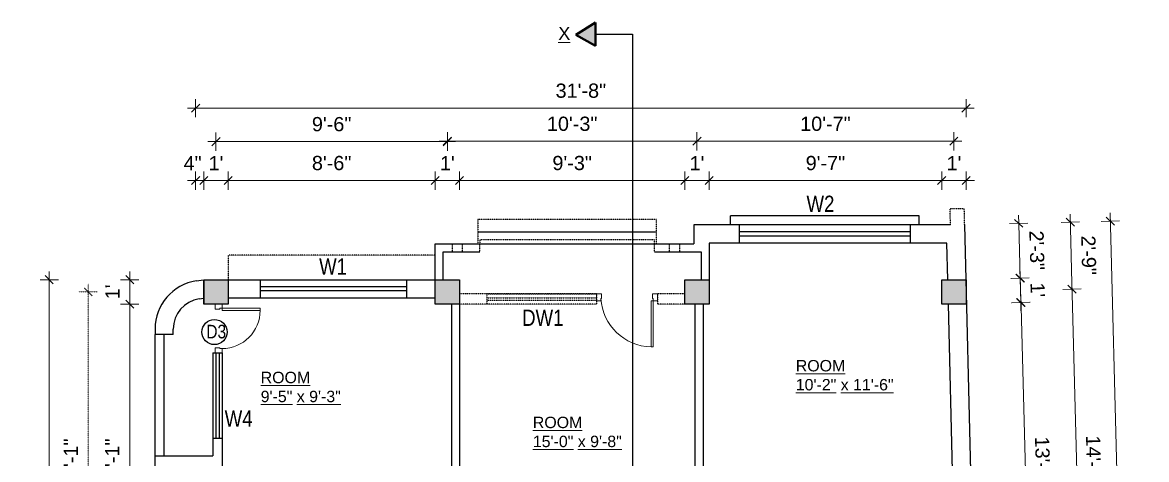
# Model space of a CAD drawing. Header units: inches. Extents: x -111 to 45239, y -6849 to 1261.
# Drawn here: x 44685 to 45239, y -4197 to -3982 of the extents above; entities that cross this region are included whole.
import ezdxf

# ---------------------------------------------------------------- set-up
doc = ezdxf.new("R2010")
doc.units = ezdxf.units.IN
doc.header["$LTSCALE"] = 0.5
doc.header["$MEASUREMENT"] = 0
doc.header["$PDMODE"] = 66
doc.linetypes.add('DASH', pattern=[0.35, 0.25, -0.1])
for name, color, linetype, lineweight in [('A_Title Text', 105, 'Continuous', 60), ('door', 202, 'Continuous', 5), ('TEXT', 220, 'Continuous', 9), ('Toilet', 7, 'Continuous', 25), ('wall', 20, 'Continuous', 40)]:
    doc.layers.add(name, color=color, linetype=linetype, lineweight=lineweight)
doc.styles.add('arial', font='arial.ttf')
doc.styles.add('ordinary', font='ARIALN.TTF')
doc.styles.get("Standard").update_dxf_attribs({"font": 'arial.ttf'})
doc.dimstyles.new('Sudeep', dxfattribs={"dimtxt": 6, "dimasz": 4, "dimexe": 4.5, "dimexo": 4.5, "dimgap": 5, "dimtad": 1, "dimdec": 0, "dimlunit": 4, "dimtxsty": 'arial', "dimblk": 'OBLIQUE', "dimcen": 250, "dimdle": 4, "dimclrd": 86, "dimclre": 5, "dimclrt": 1, "dimadec": 0, "dimazin": 0, "dimtfac": 1, "dimtdec": 0, "dimtix": 1, "dimtmove": 1, "dimatfit": 3, "dimldrblk": 'OBLIQUE', "dimfxl": 4.5, "dimfxlon": 1, "dimfrac": 2, "dimlwd": 15, "dimlwe": 13, "dimarcsym": 0})

# ---------------------------------------------------------------- blocks, each defined once
blk = doc.blocks.new('_Oblique')
at = {"color": 0, "linetype": 'ByBlock', "lineweight": -2}
blk.add_line((-0.5, -0.5), (0.5, 0.5), dxfattribs=at)
blk = doc.blocks.new('*D1313')
at = {"layer": 'A_Title Text', "color": 5, "lineweight": 13, "transparency": 16777216}
for p, q in [((44774.3, -4063.89), (44774.3, -4054.89)), ((44786.3, -4063.89), (44786.3, -4054.89))]:
    blk.add_line(p, q, dxfattribs=at)
at = {"layer": 'A_Title Text', "color": 86, "lineweight": 15, "transparency": 16777216}
for p, q in [((44774.3, -4059.39), (44770.3, -4059.39)), ((44774.3, -4059.39), (44786.3, -4059.39)), ((44786.3, -4059.39), (44790.3, -4059.39))]:
    blk.add_line(p, q, dxfattribs=at)
at = {"layer": 'Defpoints', "color": 0, "transparency": 16777216}
for p in [(44786.3, -4059.39), (44774.3, -4108.19), (44786.3, -4108.19)]:
    blk.add_point(p, dxfattribs=at)
at = {"layer": 'A_Title Text', "color": 86, "lineweight": 15, "transparency": 16777216, "xscale": 4, "yscale": 4, "zscale": 4}
blk.add_blockref('_Oblique', (44774.3, -4059.39), dxfattribs=at)
at = {"layer": 'A_Title Text', "color": 86, "lineweight": 15, "transparency": 16777216, "xscale": 4, "yscale": 4, "zscale": 4, "rotation": 180}
blk.add_blockref('_Oblique', (44786.3, -4059.39), dxfattribs=at)
at = {"layer": 'A_Title Text', "color": 1, "transparency": 16777216, "insert": (44780.3, -4050.88), "char_height": 7, "attachment_point": 5, "style": 'arial'}
blk.add_mtext("1'", dxfattribs=at)
blk = doc.blocks.new('*D1314')
at = {"layer": 'A_Title Text', "color": 5, "lineweight": 13, "transparency": 16777216}
for p, q in [((44786.3, -4063.89), (44786.3, -4054.89)), ((44888.3, -4063.89), (44888.3, -4054.89))]:
    blk.add_line(p, q, dxfattribs=at)
at = {"layer": 'A_Title Text', "color": 86, "lineweight": 15, "transparency": 16777216}
blk.add_line((44782.3, -4059.39), (44892.3, -4059.39), dxfattribs=at)
at = {"layer": 'Defpoints', "color": 0, "transparency": 16777216}
for p in [(44888.3, -4059.39), (44786.3, -4108.19), (44888.3, -4108.19)]:
    blk.add_point(p, dxfattribs=at)
at = {"layer": 'A_Title Text', "color": 86, "lineweight": 15, "transparency": 16777216, "xscale": 4, "yscale": 4, "zscale": 4, "rotation": 180}
blk.add_blockref('_Oblique', (44786.3, -4059.39), dxfattribs=at)
at = {"layer": 'A_Title Text', "color": 86, "lineweight": 15, "transparency": 16777216, "xscale": 4, "yscale": 4, "zscale": 4}
blk.add_blockref('_Oblique', (44888.3, -4059.39), dxfattribs=at)
at = {"layer": 'A_Title Text', "color": 1, "transparency": 16777216, "insert": (44837.3, -4050.82), "char_height": 7, "attachment_point": 5, "style": 'arial'}
blk.add_mtext('8\'-6"', dxfattribs=at)
blk = doc.blocks.new('*D1315')
at = {"layer": 'A_Title Text', "color": 5, "lineweight": 13, "transparency": 16777216}
for p, q in [((45011.3, -4063.89), (45011.3, -4054.89)), ((45023.3, -4063.89), (45023.3, -4054.89))]:
    blk.add_line(p, q, dxfattribs=at)
at = {"layer": 'A_Title Text', "color": 86, "lineweight": 15, "transparency": 16777216}
for p, q in [((45011.3, -4059.39), (45007.3, -4059.39)), ((45011.3, -4059.39), (45023.3, -4059.39)), ((45023.3, -4059.39), (45027.3, -4059.39))]:
    blk.add_line(p, q, dxfattribs=at)
at = {"layer": 'Defpoints', "color": 0, "transparency": 16777216}
for p in [(45023.3, -4059.39), (45011.3, -4108.19), (45023.3, -4108.19)]:
    blk.add_point(p, dxfattribs=at)
at = {"layer": 'A_Title Text', "color": 86, "lineweight": 15, "transparency": 16777216, "xscale": 4, "yscale": 4, "zscale": 4}
blk.add_blockref('_Oblique', (45011.3, -4059.39), dxfattribs=at)
at = {"layer": 'A_Title Text', "color": 86, "lineweight": 15, "transparency": 16777216, "xscale": 4, "yscale": 4, "zscale": 4, "rotation": 180}
blk.add_blockref('_Oblique', (45023.3, -4059.39), dxfattribs=at)
at = {"layer": 'A_Title Text', "color": 1, "transparency": 16777216, "insert": (45017.3, -4050.88), "char_height": 7, "attachment_point": 5, "style": 'arial'}
blk.add_mtext("1'", dxfattribs=at)
blk = doc.blocks.new('*D1316')
at = {"layer": 'A_Title Text', "color": 5, "lineweight": 13, "transparency": 16777216}
for p, q in [((45023.3, -4063.89), (45023.3, -4054.89)), ((45137.86, -4063.89), (45137.86, -4054.89))]:
    blk.add_line(p, q, dxfattribs=at)
at = {"layer": 'A_Title Text', "color": 86, "lineweight": 15, "transparency": 16777216}
blk.add_line((45019.3, -4059.39), (45141.86, -4059.39), dxfattribs=at)
at = {"layer": 'Defpoints', "color": 0, "transparency": 16777216}
for p in [(45137.86, -4059.39), (45023.3, -4108.19), (45137.86, -4108.19)]:
    blk.add_point(p, dxfattribs=at)
at = {"layer": 'A_Title Text', "color": 86, "lineweight": 15, "transparency": 16777216, "xscale": 4, "yscale": 4, "zscale": 4, "rotation": 180}
blk.add_blockref('_Oblique', (45023.3, -4059.39), dxfattribs=at)
at = {"layer": 'A_Title Text', "color": 86, "lineweight": 15, "transparency": 16777216, "xscale": 4, "yscale": 4, "zscale": 4}
blk.add_blockref('_Oblique', (45137.86, -4059.39), dxfattribs=at)
at = {"layer": 'A_Title Text', "color": 1, "transparency": 16777216, "insert": (45080.58, -4050.82), "char_height": 7, "attachment_point": 5, "style": 'arial'}
blk.add_mtext('9\'-7"', dxfattribs=at)
blk = doc.blocks.new('*D1317')
at = {"layer": 'A_Title Text', "color": 5, "lineweight": 13, "transparency": 16777216}
for p, q in [((45137.86, -4063.89), (45137.86, -4054.89)), ((45149.94, -4063.89), (45149.94, -4054.89))]:
    blk.add_line(p, q, dxfattribs=at)
at = {"layer": 'A_Title Text', "color": 86, "lineweight": 15, "transparency": 16777216}
for p, q in [((45137.86, -4059.39), (45133.86, -4059.39)), ((45137.86, -4059.39), (45149.94, -4059.39)), ((45149.94, -4059.39), (45153.94, -4059.39))]:
    blk.add_line(p, q, dxfattribs=at)
at = {"layer": 'Defpoints', "color": 0, "transparency": 16777216}
for p in [(45149.94, -4059.39), (45137.86, -4108.19), (45149.94, -4111.19)]:
    blk.add_point(p, dxfattribs=at)
at = {"layer": 'A_Title Text', "color": 86, "lineweight": 15, "transparency": 16777216, "xscale": 4, "yscale": 4, "zscale": 4}
blk.add_blockref('_Oblique', (45137.86, -4059.39), dxfattribs=at)
at = {"layer": 'A_Title Text', "color": 86, "lineweight": 15, "transparency": 16777216, "xscale": 4, "yscale": 4, "zscale": 4, "rotation": 180}
blk.add_blockref('_Oblique', (45149.94, -4059.39), dxfattribs=at)
at = {"layer": 'A_Title Text', "color": 1, "transparency": 16777216, "insert": (45143.9, -4050.88), "char_height": 7, "attachment_point": 5, "style": 'arial'}
blk.add_mtext("1'", dxfattribs=at)
blk = doc.blocks.new('*D1318')
at = {"layer": 'A_Title Text', "color": 5, "lineweight": 13, "transparency": 16777216}
for p, q in [((44780.3, -4044.75), (44780.3, -4035.75)), ((44894.3, -4044.75), (44894.3, -4035.75))]:
    blk.add_line(p, q, dxfattribs=at)
at = {"layer": 'A_Title Text', "color": 86, "lineweight": 15, "transparency": 16777216}
blk.add_line((44776.3, -4040.25), (44898.3, -4040.25), dxfattribs=at)
at = {"layer": 'Defpoints', "color": 0, "transparency": 16777216}
for p in [(44894.3, -4040.25), (44780.3, -4114.19), (44894.3, -4114.19)]:
    blk.add_point(p, dxfattribs=at)
at = {"layer": 'A_Title Text', "color": 86, "lineweight": 15, "transparency": 16777216, "xscale": 4, "yscale": 4, "zscale": 4, "rotation": 180}
blk.add_blockref('_Oblique', (44780.3, -4040.25), dxfattribs=at)
at = {"layer": 'A_Title Text', "color": 86, "lineweight": 15, "transparency": 16777216, "xscale": 4, "yscale": 4, "zscale": 4}
blk.add_blockref('_Oblique', (44894.3, -4040.25), dxfattribs=at)
at = {"layer": 'A_Title Text', "color": 1, "transparency": 16777216, "insert": (44837.3, -4031.68), "char_height": 7, "attachment_point": 5, "style": 'arial'}
blk.add_mtext('9\'-6"', dxfattribs=at)
blk = doc.blocks.new('*D1319')
at = {"layer": 'A_Title Text', "color": 5, "lineweight": 13, "transparency": 16777216}
for p, q in [((44894.3, -4044.56), (44894.3, -4035.56)), ((45017.3, -4044.56), (45017.3, -4035.56))]:
    blk.add_line(p, q, dxfattribs=at)
at = {"layer": 'A_Title Text', "color": 86, "lineweight": 15, "transparency": 16777216}
blk.add_line((44890.3, -4040.06), (45021.3, -4040.06), dxfattribs=at)
at = {"layer": 'Defpoints', "color": 0, "transparency": 16777216}
for p in [(45017.3, -4040.06), (44894.3, -4114.19), (45017.3, -4114.19)]:
    blk.add_point(p, dxfattribs=at)
at = {"layer": 'A_Title Text', "color": 86, "lineweight": 15, "transparency": 16777216, "xscale": 4, "yscale": 4, "zscale": 4, "rotation": 180}
blk.add_blockref('_Oblique', (44894.3, -4040.06), dxfattribs=at)
at = {"layer": 'A_Title Text', "color": 86, "lineweight": 15, "transparency": 16777216, "xscale": 4, "yscale": 4, "zscale": 4}
blk.add_blockref('_Oblique', (45017.3, -4040.06), dxfattribs=at)
at = {"layer": 'A_Title Text', "color": 1, "transparency": 16777216, "insert": (44955.8, -4031.49), "char_height": 7, "attachment_point": 5, "style": 'arial'}
blk.add_mtext('10\'-3"', dxfattribs=at)
blk = doc.blocks.new('*D1320')
at = {"layer": 'A_Title Text', "color": 5, "lineweight": 13, "transparency": 16777216}
for p, q in [((45017.3, -4044.56), (45017.3, -4035.56)), ((45143.86, -4044.56), (45143.86, -4035.56))]:
    blk.add_line(p, q, dxfattribs=at)
at = {"layer": 'A_Title Text', "color": 86, "lineweight": 15, "transparency": 16777216}
blk.add_line((45013.3, -4040.06), (45147.86, -4040.06), dxfattribs=at)
at = {"layer": 'Defpoints', "color": 0, "transparency": 16777216}
for p in [(45143.86, -4040.06), (45017.3, -4114.19), (45143.86, -4114.19)]:
    blk.add_point(p, dxfattribs=at)
at = {"layer": 'A_Title Text', "color": 86, "lineweight": 15, "transparency": 16777216, "xscale": 4, "yscale": 4, "zscale": 4, "rotation": 180}
blk.add_blockref('_Oblique', (45017.3, -4040.06), dxfattribs=at)
at = {"layer": 'A_Title Text', "color": 86, "lineweight": 15, "transparency": 16777216, "xscale": 4, "yscale": 4, "zscale": 4}
blk.add_blockref('_Oblique', (45143.86, -4040.06), dxfattribs=at)
at = {"layer": 'A_Title Text', "color": 1, "transparency": 16777216, "insert": (45080.58, -4031.49), "char_height": 7, "attachment_point": 5, "style": 'arial'}
blk.add_mtext('10\'-7"', dxfattribs=at)
blk = doc.blocks.new('*D1321')
at = {"layer": 'A_Title Text', "color": 5, "lineweight": 13, "transparency": 16777216}
for p, q in [((44770.3, -4063.89), (44770.3, -4054.89)), ((44774.3, -4063.89), (44774.3, -4054.89))]:
    blk.add_line(p, q, dxfattribs=at)
at = {"layer": 'A_Title Text', "color": 86, "lineweight": 15, "transparency": 16777216}
for p, q in [((44770.3, -4059.39), (44766.3, -4059.39)), ((44774.3, -4059.39), (44770.3, -4059.39)), ((44774.3, -4059.39), (44778.3, -4059.39))]:
    blk.add_line(p, q, dxfattribs=at)
at = {"layer": 'Defpoints', "color": 0, "transparency": 16777216}
for p in [(44770.3, -4059.39), (44770.3, -4108.81), (44774.3, -4108.19)]:
    blk.add_point(p, dxfattribs=at)
at = {"layer": 'A_Title Text', "color": 86, "lineweight": 15, "transparency": 16777216, "xscale": 4, "yscale": 4, "zscale": 4}
blk.add_blockref('_Oblique', (44770.3, -4059.39), dxfattribs=at)
at = {"layer": 'A_Title Text', "color": 86, "lineweight": 15, "transparency": 16777216, "xscale": 4, "yscale": 4, "zscale": 4, "rotation": 180}
blk.add_blockref('_Oblique', (44774.3, -4059.39), dxfattribs=at)
at = {"layer": 'A_Title Text', "color": 1, "transparency": 16777216, "insert": (44768.8, -4050.89), "char_height": 7, "attachment_point": 5, "style": 'arial'}
blk.add_mtext('4"', dxfattribs=at)
blk = doc.blocks.new('*D1322')
at = {"layer": 'A_Title Text', "color": 5, "lineweight": 13, "transparency": 16777216}
for p, q in [((44888.3, -4063.89), (44888.3, -4054.89)), ((44900.3, -4063.89), (44900.3, -4054.89))]:
    blk.add_line(p, q, dxfattribs=at)
at = {"layer": 'A_Title Text', "color": 86, "lineweight": 15, "transparency": 16777216}
for p, q in [((44888.3, -4059.39), (44884.3, -4059.39)), ((44888.3, -4059.39), (44900.3, -4059.39)), ((44900.3, -4059.39), (44904.3, -4059.39))]:
    blk.add_line(p, q, dxfattribs=at)
at = {"layer": 'Defpoints', "color": 0, "transparency": 16777216}
for p in [(44900.3, -4059.39), (44888.3, -4108.19), (44900.3, -4108.19)]:
    blk.add_point(p, dxfattribs=at)
at = {"layer": 'A_Title Text', "color": 86, "lineweight": 15, "transparency": 16777216, "xscale": 4, "yscale": 4, "zscale": 4}
blk.add_blockref('_Oblique', (44888.3, -4059.39), dxfattribs=at)
at = {"layer": 'A_Title Text', "color": 86, "lineweight": 15, "transparency": 16777216, "xscale": 4, "yscale": 4, "zscale": 4, "rotation": 180}
blk.add_blockref('_Oblique', (44900.3, -4059.39), dxfattribs=at)
at = {"layer": 'A_Title Text', "color": 1, "transparency": 16777216, "insert": (44894.3, -4050.88), "char_height": 7, "attachment_point": 5, "style": 'arial'}
blk.add_mtext("1'", dxfattribs=at)
blk = doc.blocks.new('*D1323')
at = {"layer": 'A_Title Text', "color": 5, "lineweight": 13, "transparency": 16777216}
for p, q in [((44900.3, -4063.89), (44900.3, -4054.89)), ((45011.3, -4063.89), (45011.3, -4054.89))]:
    blk.add_line(p, q, dxfattribs=at)
at = {"layer": 'A_Title Text', "color": 86, "lineweight": 15, "transparency": 16777216}
blk.add_line((44896.3, -4059.39), (45015.3, -4059.39), dxfattribs=at)
at = {"layer": 'Defpoints', "color": 0, "transparency": 16777216}
for p in [(45011.3, -4059.39), (44900.3, -4108.19), (45011.3, -4108.19)]:
    blk.add_point(p, dxfattribs=at)
at = {"layer": 'A_Title Text', "color": 86, "lineweight": 15, "transparency": 16777216, "xscale": 4, "yscale": 4, "zscale": 4, "rotation": 180}
blk.add_blockref('_Oblique', (44900.3, -4059.39), dxfattribs=at)
at = {"layer": 'A_Title Text', "color": 86, "lineweight": 15, "transparency": 16777216, "xscale": 4, "yscale": 4, "zscale": 4}
blk.add_blockref('_Oblique', (45011.3, -4059.39), dxfattribs=at)
at = {"layer": 'A_Title Text', "color": 1, "transparency": 16777216, "insert": (44955.8, -4050.81), "char_height": 7, "attachment_point": 5, "style": 'arial'}
blk.add_mtext('9\'-3"', dxfattribs=at)
blk = doc.blocks.new('*D1324')
at = {"layer": 'A_Title Text', "color": 5, "lineweight": 13, "transparency": 16777216}
for p, q in [((44770.3, -4028.27), (44770.3, -4019.27)), ((45149.86, -4028.27), (45149.86, -4019.27))]:
    blk.add_line(p, q, dxfattribs=at)
at = {"layer": 'A_Title Text', "color": 86, "lineweight": 15, "transparency": 16777216}
blk.add_line((44766.3, -4023.77), (45153.86, -4023.77), dxfattribs=at)
at = {"layer": 'Defpoints', "color": 0, "transparency": 16777216}
for p in [(45149.86, -4023.77), (44770.3, -4108.81), (45149.86, -4108.19)]:
    blk.add_point(p, dxfattribs=at)
at = {"layer": 'A_Title Text', "color": 86, "lineweight": 15, "transparency": 16777216, "xscale": 4, "yscale": 4, "zscale": 4, "rotation": 180}
blk.add_blockref('_Oblique', (44770.3, -4023.77), dxfattribs=at)
at = {"layer": 'A_Title Text', "color": 86, "lineweight": 15, "transparency": 16777216, "xscale": 4, "yscale": 4, "zscale": 4}
blk.add_blockref('_Oblique', (45149.86, -4023.77), dxfattribs=at)
at = {"layer": 'A_Title Text', "color": 1, "transparency": 16777216, "insert": (44960.08, -4015.2), "char_height": 7, "attachment_point": 5, "style": 'arial'}
blk.add_mtext('31\'-8"', dxfattribs=at)
blk = doc.blocks.new('*D1328')
at = {"layer": 'A_Title Text', "color": 5, "lineweight": 13, "transparency": 16777216}
for p, q in [((44742.33, -4120.19), (44733.33, -4120.19)), ((44742.33, -4277.44), (44733.33, -4277.44))]:
    blk.add_line(p, q, dxfattribs=at)
at = {"layer": 'A_Title Text', "color": 86, "lineweight": 15, "transparency": 16777216}
blk.add_line((44737.83, -4281.44), (44737.83, -4116.19), dxfattribs=at)
at = {"layer": 'Defpoints', "color": 0, "transparency": 16777216}
for p in [(44737.83, -4120.19), (44774.3, -4120.19), (44774.3, -4277.44)]:
    blk.add_point(p, dxfattribs=at)
at = {"layer": 'A_Title Text', "color": 86, "lineweight": 15, "transparency": 16777216, "xscale": 4, "yscale": 4, "zscale": 4}
for p, rotation in [((44737.83, -4120.19), 90), ((44737.83, -4277.44), 270)]:
    blk.add_blockref('_Oblique', p, dxfattribs=dict(at, rotation=rotation))
at = {"layer": 'A_Title Text', "color": 1, "transparency": 16777216, "insert": (44729.26, -4198.81), "char_height": 7, "attachment_point": 5, "rotation": 90, "style": 'arial'}
blk.add_mtext('13\'-1"', dxfattribs=at)
blk = doc.blocks.new('*D1329')
at = {"layer": 'A_Title Text', "color": 5, "lineweight": 13, "transparency": 16777216}
for p, q in [((44742.33, -4108.19), (44733.33, -4108.19)), ((44742.33, -4120.19), (44733.33, -4120.19))]:
    blk.add_line(p, q, dxfattribs=at)
at = {"layer": 'A_Title Text', "color": 86, "lineweight": 15, "transparency": 16777216}
for p, q in [((44737.83, -4108.19), (44737.83, -4104.19)), ((44737.83, -4120.19), (44737.83, -4108.19)), ((44737.83, -4120.19), (44737.83, -4124.19))]:
    blk.add_line(p, q, dxfattribs=at)
at = {"layer": 'Defpoints', "color": 0, "transparency": 16777216}
for p in [(44737.83, -4108.19), (44774.3, -4108.19), (44774.3, -4120.19)]:
    blk.add_point(p, dxfattribs=at)
at = {"layer": 'A_Title Text', "color": 86, "lineweight": 15, "transparency": 16777216, "xscale": 4, "yscale": 4, "zscale": 4}
for p, rotation in [((44737.83, -4108.19), 270), ((44737.83, -4120.19), 90)]:
    blk.add_blockref('_Oblique', p, dxfattribs=dict(at, rotation=rotation))
at = {"layer": 'A_Title Text', "color": 1, "transparency": 16777216, "insert": (44729.32, -4114.19), "char_height": 7, "attachment_point": 5, "rotation": 90, "style": 'arial'}
blk.add_mtext("1'", dxfattribs=at)
blk = doc.blocks.new('*D1331')
at = {"layer": 'A_Title Text', "color": 5, "linetype": 'DASH', "lineweight": 13, "ltscale": 0.1, "transparency": 16777216}
for p, q in [((44721.79, -4114.19), (44712.79, -4114.19)), ((44721.79, -4283.44), (44712.79, -4283.44))]:
    blk.add_line(p, q, dxfattribs=at)
at = {"layer": 'A_Title Text', "color": 86, "linetype": 'DASH', "lineweight": 15, "ltscale": 0.1, "transparency": 16777216}
blk.add_line((44717.29, -4287.44), (44717.29, -4110.19), dxfattribs=at)
at = {"layer": 'Defpoints', "color": 0, "linetype": 'DASH', "ltscale": 0.1, "transparency": 16777216}
for p in [(44717.29, -4114.19), (44780.3, -4114.19), (44780.3, -4283.44)]:
    blk.add_point(p, dxfattribs=at)
at = {"layer": 'A_Title Text', "color": 86, "linetype": 'DASH', "lineweight": 15, "ltscale": 0.1, "transparency": 16777216, "xscale": 4, "yscale": 4, "zscale": 4}
for p, rotation in [((44717.29, -4114.19), 90), ((44717.29, -4283.44), 270)]:
    blk.add_blockref('_Oblique', p, dxfattribs=dict(at, rotation=rotation))
at = {"layer": 'A_Title Text', "color": 1, "linetype": 'DASH', "ltscale": 0.1, "transparency": 16777216, "insert": (44708.78, -4198.81), "char_height": 7, "attachment_point": 5, "rotation": 90, "style": 'arial'}
blk.add_mtext('14\'-1"', dxfattribs=at)
blk = doc.blocks.new('*D1332')
at = {"layer": 'A_Title Text', "color": 5, "lineweight": 13, "transparency": 16777216}
for p, q in [((44702.65, -4108.19), (44693.65, -4108.19)), ((44702.65, -4470.02), (44693.65, -4470.02))]:
    blk.add_line(p, q, dxfattribs=at)
at = {"layer": 'A_Title Text', "color": 86, "lineweight": 15, "transparency": 16777216}
blk.add_line((44698.15, -4104.19), (44698.15, -4474.02), dxfattribs=at)
at = {"layer": 'Defpoints', "color": 0, "transparency": 16777216}
for p in [(44774.3, -4108.19), (44698.15, -4470.02), (44750.57, -4470.02)]:
    blk.add_point(p, dxfattribs=at)
at = {"layer": 'A_Title Text', "color": 86, "lineweight": 15, "transparency": 16777216, "xscale": 4, "yscale": 4, "zscale": 4}
for p, rotation in [((44698.15, -4108.19), 90), ((44698.15, -4470.02), 270)]:
    blk.add_blockref('_Oblique', p, dxfattribs=dict(at, rotation=rotation))
at = {"layer": 'A_Title Text', "color": 1, "transparency": 16777216, "insert": (44689.57, -4289.1), "char_height": 7, "attachment_point": 5, "rotation": 90, "style": 'arial'}
blk.add_mtext('30\'-2"', dxfattribs=at)
blk = doc.blocks.new('*D1344')
at = {"layer": 'A_Title Text', "color": 5, "lineweight": 13, "transparency": 16777216}
for p, q in [((45172.39, -4119.57), (45181.38, -4119.33)), ((45176.67, -4276.82), (45185.66, -4276.58))]:
    blk.add_line(p, q, dxfattribs=at)
at = {"layer": 'A_Title Text', "color": 86, "lineweight": 15, "transparency": 16777216}
blk.add_line((45176.78, -4115.45), (45181.28, -4280.7), dxfattribs=at)
at = {"layer": 'Defpoints', "color": 0, "transparency": 16777216}
for p in [(45149.86, -4120.19), (45154.14, -4277.44), (45181.17, -4276.7)]:
    blk.add_point(p, dxfattribs=at)
at = {"layer": 'A_Title Text', "color": 86, "lineweight": 15, "transparency": 16777216, "xscale": 4, "yscale": 4, "zscale": 4}
for p, rotation in [((45176.88, -4119.45), 91.55964457940769), ((45181.17, -4276.7), 271.5596445794077)]:
    blk.add_blockref('_Oblique', p, dxfattribs=dict(at, rotation=rotation))
at = {"layer": 'A_Title Text', "color": 1, "transparency": 16777216, "insert": (45187.6, -4197.84), "char_height": 7, "attachment_point": 5, "rotation": 271.5596, "style": 'arial'}
blk.add_mtext('13\'-1"', dxfattribs=at)
blk = doc.blocks.new('*D1348')
at = {"layer": 'A_Title Text', "color": 86, "lineweight": 15, "transparency": 16777216}
for p, q in [((45176.49, -4107.46), (45176.38, -4103.46)), ((45176.81, -4119.45), (45176.49, -4107.46)), ((45176.81, -4119.45), (45176.92, -4123.45))]:
    blk.add_line(p, q, dxfattribs=at)
at = {"layer": 'A_Title Text', "color": 5, "lineweight": 13, "transparency": 16777216}
for p, q in [((45171.99, -4107.58), (45180.99, -4107.34)), ((45172.32, -4119.58), (45181.31, -4119.33))]:
    blk.add_line(p, q, dxfattribs=at)
at = {"layer": 'Defpoints', "color": 0, "transparency": 16777216}
for p in [(45149.79, -4108.19), (45176.49, -4107.46), (45149.86, -4120.19)]:
    blk.add_point(p, dxfattribs=at)
at = {"layer": 'A_Title Text', "color": 86, "lineweight": 15, "transparency": 16777216, "xscale": 4, "yscale": 4, "zscale": 4}
for p, rotation in [((45176.49, -4107.46), 271.5596445795205), ((45176.81, -4119.45), 91.55964457952045)]:
    blk.add_blockref('_Oblique', p, dxfattribs=dict(at, rotation=rotation))
at = {"layer": 'A_Title Text', "color": 1, "transparency": 16777216, "insert": (45185.16, -4113.22), "char_height": 7, "attachment_point": 5, "rotation": 271.5596, "style": 'arial'}
blk.add_mtext("1'", dxfattribs=at)
blk = doc.blocks.new('*D1349')
at = {"layer": 'A_Title Text', "color": 5, "lineweight": 13, "transparency": 16777216}
for p, q in [((45171.3, -4080.58), (45180.3, -4080.34)), ((45172.04, -4107.58), (45181.03, -4107.34))]:
    blk.add_line(p, q, dxfattribs=at)
at = {"layer": 'A_Title Text', "color": 86, "lineweight": 15, "transparency": 16777216}
for p, q in [((45175.8, -4080.46), (45175.69, -4076.46)), ((45176.53, -4107.46), (45175.8, -4080.46)), ((45176.53, -4107.46), (45176.64, -4111.46))]:
    blk.add_line(p, q, dxfattribs=at)
at = {"layer": 'Defpoints', "color": 0, "transparency": 16777216}
for p in [(45149.1, -4081.19), (45175.8, -4080.46), (45149.79, -4108.19)]:
    blk.add_point(p, dxfattribs=at)
at = {"layer": 'A_Title Text', "color": 86, "lineweight": 15, "transparency": 16777216, "xscale": 4, "yscale": 4, "zscale": 4}
for p, rotation in [((45175.8, -4080.46), 271.5596445795205), ((45176.53, -4107.46), 91.55964457952045)]:
    blk.add_blockref('_Oblique', p, dxfattribs=dict(at, rotation=rotation))
at = {"layer": 'A_Title Text', "color": 1, "transparency": 16777216, "insert": (45184.74, -4093.73), "char_height": 7, "attachment_point": 5, "rotation": 271.5596, "style": 'arial'}
blk.add_mtext('2\'-3"', dxfattribs=at)
blk = doc.blocks.new('*D1350')
at = {"layer": 'A_Title Text', "color": 86, "lineweight": 15, "transparency": 16777216}
blk.add_line((45202.02, -4108.87), (45206.5, -4286.11), dxfattribs=at)
at = {"layer": 'A_Title Text', "color": 5, "lineweight": 13, "transparency": 16777216}
for p, q in [((45197.62, -4112.98), (45206.62, -4112.75)), ((45201.9, -4282.23), (45210.9, -4282))]:
    blk.add_line(p, q, dxfattribs=at)
at = {"layer": 'Defpoints', "color": 0, "transparency": 16777216}
for p in [(45149.86, -4114.19), (45154.14, -4283.44), (45206.4, -4282.12)]:
    blk.add_point(p, dxfattribs=at)
at = {"layer": 'A_Title Text', "color": 86, "lineweight": 15, "transparency": 16777216, "xscale": 4, "yscale": 4, "zscale": 4}
for p, rotation in [((45202.12, -4112.86), 91.44911383239761), ((45206.4, -4282.12), 271.4491138323976)]:
    blk.add_blockref('_Oblique', p, dxfattribs=dict(at, rotation=rotation))
at = {"layer": 'A_Title Text', "color": 1, "transparency": 16777216, "insert": (45212.77, -4197.28), "char_height": 7, "attachment_point": 5, "rotation": 271.4491, "style": 'arial'}
blk.add_mtext('14\'-1"', dxfattribs=at)
blk = doc.blocks.new('*D1352')
at = {"layer": 'A_Title Text', "color": 86, "lineweight": 15, "transparency": 16777216}
blk.add_line((45220.85, -4075.35), (45229.69, -4421.88), dxfattribs=at)
at = {"layer": 'A_Title Text', "color": 5, "lineweight": 13, "transparency": 16777216}
for p, q in [((45216.45, -4079.47), (45225.45, -4079.24)), ((45225.09, -4418), (45234.09, -4417.77))]:
    blk.add_line(p, q, dxfattribs=at)
at = {"layer": 'Defpoints', "color": 0, "transparency": 16777216}
for p in [(45149.1, -4081.19), (45229.59, -4417.88), (45157.74, -4419.71)]:
    blk.add_point(p, dxfattribs=at)
at = {"layer": 'A_Title Text', "color": 86, "lineweight": 15, "transparency": 16777216, "xscale": 4, "yscale": 4, "zscale": 4}
for p, rotation in [((45220.95, -4079.35), 91.46195018982071), ((45229.59, -4417.88), 271.4619501898207)]:
    blk.add_blockref('_Oblique', p, dxfattribs=dict(at, rotation=rotation))
at = {"layer": 'A_Title Text', "color": 1, "transparency": 16777216, "insert": (45233.84, -4248.4), "char_height": 7, "attachment_point": 5, "rotation": 271.462, "style": 'arial'}
blk.add_mtext('28\'-3"', dxfattribs=at)
blk = doc.blocks.new('*D1353')
at = {"layer": 'A_Title Text', "color": 86, "lineweight": 15, "transparency": 16777216}
blk.add_line((45202.22, -4116.86), (45201.18, -4075.87), dxfattribs=at)
at = {"layer": 'A_Title Text', "color": 5, "lineweight": 13, "transparency": 16777216}
for p, q in [((45196.79, -4079.98), (45205.78, -4079.75)), ((45197.62, -4112.98), (45206.62, -4112.75))]:
    blk.add_line(p, q, dxfattribs=at)
at = {"layer": 'Defpoints', "color": 0, "transparency": 16777216}
for p in [(45149.1, -4081.19), (45201.28, -4079.87), (45149.86, -4114.19)]:
    blk.add_point(p, dxfattribs=at)
at = {"layer": 'A_Title Text', "color": 86, "lineweight": 15, "transparency": 16777216, "xscale": 4, "yscale": 4, "zscale": 4}
for p, rotation in [((45201.28, -4079.87), 91.44911383237479), ((45202.12, -4112.86), 271.4491138323748)]:
    blk.add_blockref('_Oblique', p, dxfattribs=dict(at, rotation=rotation))
at = {"layer": 'A_Title Text', "color": 1, "transparency": 16777216, "insert": (45210.27, -4096.15), "char_height": 7, "attachment_point": 5, "rotation": 271.4491, "style": 'arial'}
blk.add_mtext('2\'-9"', dxfattribs=at)

msp = doc.modelspace()

# ---------------------------------------------------------------- hatches: boundary and pattern name
at = {"layer": 'Toilet'}
for points in [[(44786.3, -4108.19), (44774.3, -4108.19), (44774.3, -4120.19), (44786.3, -4120.19)], [(44900.3, -4108.19), (44888.3, -4108.19), (44888.3, -4120.19), (44900.3, -4120.19)], [(45023.3, -4108.19), (45011.3, -4108.19), (45011.3, -4120.19), (45023.3, -4120.19)], [(45149.86, -4108.19), (45137.86, -4108.19), (45137.86, -4120.19), (45149.86, -4120.19)]]:
    msp.add_hatch(color=1, dxfattribs=at).paths.add_polyline_path(points)
at = {"layer": 'wall', "ltscale": 5}
h = msp.add_hatch(color=2, dxfattribs=at)
h.dxf.hatch_style = 1
h.paths.add_polyline_path([(44957.6, -3987.68), (44967.36, -3981.6), (44967.36, -3993.13)])

# ---------------------------------------------------------------- linework, layer by layer
at = {"layer": 'door', "ltscale": 0.5}
for p, q in [((44783.3, -4122.28), (44783.3, -4120.2)), ((44783.3, -4122.28), (44783.3, -4120.2)), ((44995.72, -4118.52), (44997.8, -4118.52)), ((44995.72, -4118.52), (44997.8, -4118.52)), ((44783.3, -4123.32), (44802.08, -4123.32)), ((44802.08, -4123.32), (44802.08, -4122.28)), ((44994.67, -4141.29), (44995.72, -4141.29))]:
    msp.add_line(p, q, dxfattribs=at)
for points in [[(44783.3, -4120.2), (44779.97, -4120.2), (44779.97, -4122.7), (44782.26, -4122.7), (44782.26, -4122.28), (44783.3, -4122.28)], [(44783.3, -4120.2), (44779.97, -4120.2), (44779.97, -4122.7), (44782.26, -4122.7), (44782.26, -4122.28), (44783.3, -4122.28)], [(44995.72, -4141.29), (44995.72, -4118.52), (44994.67, -4118.52), (44994.67, -4141.29)], [(44995.72, -4141.29), (44995.72, -4118.52), (44994.67, -4118.52), (44994.67, -4141.29)], [(44997.8, -4118.52), (44997.8, -4115.19), (44995.3, -4115.19), (44995.3, -4117.48), (44995.72, -4117.48), (44995.72, -4118.52)], [(44997.8, -4118.52), (44997.8, -4115.19), (44995.3, -4115.19), (44995.3, -4117.48), (44995.72, -4117.48), (44995.72, -4118.52)], [(44802.08, -4122.28), (44783.3, -4122.28), (44783.3, -4123.32), (44802.08, -4123.32)], [(44802.08, -4122.28), (44783.3, -4122.28), (44783.3, -4123.32), (44802.08, -4123.32)]]:
    msp.add_lwpolyline(points, dxfattribs=at)
for points in [[(44969.88, -4118.52), (44967.8, -4118.52), (44967.8, -4115.19), (44970.3, -4115.19), (44970.3, -4117.48), (44969.88, -4117.48)], [(44969.88, -4118.52), (44967.8, -4118.52), (44967.8, -4115.19), (44970.3, -4115.19), (44970.3, -4117.48), (44969.88, -4117.48)], [(44783.3, -4142.1), (44783.3, -4144.19), (44779.97, -4144.19), (44779.97, -4141.69), (44782.26, -4141.69), (44782.26, -4142.1)], [(44783.3, -4142.1), (44783.3, -4144.19), (44779.97, -4144.19), (44779.97, -4141.69), (44782.26, -4141.69), (44782.26, -4142.1)]]:
    msp.add_lwpolyline(points, close=True, dxfattribs=at)
for centre, radius, start, end in [((44995.45, -4115.67), 25.63, 184.0469, 268.2668), ((44783.3, -4123.32), 18.78, 270, 0)]:
    msp.add_arc(centre, radius, start, end, dxfattribs=at)
at = {"layer": 'Toilet'}
for p, q in [((44967.36, -3987.37), (44985.47, -3987.37)), ((44985.47, -3987.37), (44985.47, -4526.69)), ((45142.18, -4081.19), (45015.8, -4081.19)), ((45015.8, -4081.19), (45015.8, -4090.56)), ((45126.81, -4076.69), (45033.81, -4076.69)), ((45033.81, -4081.19), (45033.81, -4076.69)), ((45126.81, -4081.19), (45126.81, -4076.69)), ((45157.74, -4419.71), (45149.18, -4081.19)), ((44909.3, -4084.56), (44997.3, -4084.56)), ((44888.3, -4090.56), (45015.8, -4090.56)), ((44888.3, -4108.19), (44888.3, -4090.56)), ((45140.33, -4090.19), (45023.3, -4090.19)), ((45023.3, -4090.19), (45023.3, -4108.19)), ((45140.86, -4108.19), (45140.33, -4090.19)), ((44892.3, -4094.56), (44910.3, -4094.56)), ((44892.3, -4108.19), (44892.3, -4094.56)), ((44996.3, -4094.56), (45019.3, -4094.56)), ((45019.3, -4094.56), (45019.3, -4108.19)), ((44770.63, -4108.75), (44774.3, -4108.19)), ((44774.3, -4108.19), (44774.3, -4120.19)), ((44786.3, -4108.19), (44802.3, -4108.19)), ((44873.3, -4108.19), (44888.3, -4108.19)), ((44772, -4117.65), (44774.3, -4117.29)), ((44786.3, -4117.19), (44802.3, -4117.19)), ((44873.3, -4117.19), (44888.3, -4117.19)), ((44896.3, -4120.19), (44896.3, -4232.44)), ((44900.3, -4120.19), (44900.3, -4232.44)), ((45016.3, -4120.19), (45016.3, -4232.45)), ((45020.3, -4120.19), (45020.3, -4232.45)), ((45144.13, -4236.94), (45141.16, -4120.19)), ((44750.3, -4132.47), (44750.3, -4135.19)), ((44759.3, -4135.19), (44750.3, -4135.19)), ((44750.3, -4199.94), (44750.3, -4135.19)), ((44754.8, -4194.94), (44754.8, -4135.19)), ((44759.3, -4135.19), (44759.3, -4132.47)), ((44778.8, -4144.19), (44778.8, -4194.94)), ((44778.8, -4144.19), (44783.3, -4144.19)), ((44780.28, -4144.19), (44780.28, -4186.19)), ((44781.88, -4144.19), (44781.88, -4186.19)), ((44783.3, -4144.19), (44783.3, -4199.94)), ((44778.8, -4186.19), (44783.3, -4186.19)), ((44750.3, -4194.94), (44778.8, -4194.94))]:
    msp.add_line(p, q, dxfattribs=at)
at = {"layer": 'Toilet', "color": 1, "linetype": 'DASH', "ltscale": 0.1}
for p, q in [((45142.18, -4081.19), (45141.98, -4073.19)), ((45141.98, -4073.19), (45148.98, -4073.19)), ((45149.18, -4081.19), (45148.98, -4073.19)), ((44997.3, -4078.56), (44909.3, -4078.56)), ((44909.3, -4078.56), (44909.3, -4090.56)), ((44997.3, -4090.56), (44997.3, -4078.56)), ((44888.3, -4090.56), (44910.3, -4090.56)), ((44896.8, -4094.56), (44896.8, -4090.56)), ((44901.8, -4094.56), (44901.8, -4090.56)), ((44996.3, -4088.56), (44910.3, -4088.56)), ((44910.3, -4088.56), (44910.3, -4090.56)), ((44910.3, -4094.56), (44910.3, -4090.56)), ((44996.3, -4090.56), (44996.3, -4088.56)), ((44996.3, -4094.56), (44996.3, -4090.56)), ((45003.8, -4094.56), (45003.8, -4090.56)), ((45008.8, -4094.56), (45008.8, -4090.56)), ((44888.3, -4096.19), (44786.3, -4096.19)), ((44786.3, -4096.19), (44786.3, -4108.19)), ((44967.79, -4115.19), (44900.3, -4115.19)), ((44967.79, -4120.19), (44900.3, -4120.19)), ((44913.8, -4115.19), (44913.8, -4120.19)), ((44913.8, -4115.19), (44967.8, -4115.19)), ((44913.8, -4117.19), (44967.79, -4117.19)), ((44913.8, -4118.19), (44967.79, -4118.19)), ((44967.79, -4115.19), (44967.79, -4120.19)), ((45011.3, -4115.19), (44997.8, -4115.19)), ((44997.8, -4115.19), (44997.8, -4120.19)), ((45011.3, -4120.19), (44997.8, -4120.19))]:
    msp.add_line(p, q, dxfattribs=at)
at = {"layer": 'Toilet', "color": 3}
for p, q in [((45038.31, -4090.19), (45038.31, -4081.19)), ((45122.31, -4081.19), (45038.31, -4081.19)), ((45122.31, -4081.19), (45122.31, -4090.19)), ((45122.31, -4084.69), (45038.31, -4084.69)), ((45122.31, -4086.69), (45038.31, -4086.69)), ((45122.31, -4090.19), (45038.31, -4090.19)), ((44800.3, -4108.19), (44876.3, -4108.19)), ((44802.3, -4117.19), (44802.3, -4108.19)), ((44874.3, -4117.19), (44874.3, -4108.19)), ((44874.3, -4111.69), (44802.3, -4111.69)), ((44874.3, -4113.69), (44802.3, -4113.69)), ((44802.3, -4117.19), (44874.3, -4117.19))]:
    msp.add_line(p, q, dxfattribs=at)
at = {"layer": 'Toilet'}
for points in [[(44774.3, -4108.19), (44786.3, -4108.19), (44786.3, -4120.19), (44774.3, -4120.19)], [(44888.3, -4108.19), (44900.3, -4108.19), (44900.3, -4120.19), (44888.3, -4120.19)], [(45011.3, -4108.19), (45023.3, -4108.19), (45023.3, -4120.19), (45011.3, -4120.19)], [(45137.86, -4108.19), (45149.86, -4108.19), (45149.86, -4120.19), (45137.86, -4120.19)]]:
    msp.add_lwpolyline(points, close=True, dxfattribs=at)
msp.add_circle((44779.56, -4133.96), 6.19, dxfattribs=at)
for radius in [24, 15]:
    msp.add_arc((44774.3, -4132.47), radius, 98.7916, 180, dxfattribs=at)
at = {"layer": 'wall', "color": 1, "ltscale": 5}
for p, q in [((44957.6, -3987.68), (44967.36, -3981.6)), ((44967.36, -3981.6), (44967.36, -3993.13)), ((44967.36, -3993.13), (44957.6, -3987.68))]:
    msp.add_line(p, q, dxfattribs=at)

# ---------------------------------------------------------------- texts
at = {"layer": 'door', "ltscale": 0.5, "style": 'ordinary'}
for s, insert, char_height, width, attachment_point, rotation in [('W2', (45071.25, -4074.84), 8, 4.3538, 7, 0), ('W1', (44831.13, -4105.69), 8, 4.3538, 7, 0), ('DW1', (44931.16, -4130.95), 8, 4.3538, 7, 0), ('D3', (44775.56, -4130.4), 6.664, 3.6268, 1, 360), ('W4', (44784.6, -4180.56), 8, 4.3538, 7, 0)]:
    msp.add_mtext(s, dxfattribs=dict(at, insert=insert, char_height=char_height, width=width, attachment_point=attachment_point, rotation=rotation))
at = {"layer": 'TEXT'}
for s, insert, char_height, width, attachment_point in [('{\\LX}', (44954.89, -3990.17), 6.378, 70.6779, 9), ('{\\fArial TUR|b0|i0|c162|p34;\\LROOM\\P\\fArial TUR|b0|i0|c0|p34;10\\fArial TUR|b0|i0|c162|p34;\'-\\fArial TUR|b0|i0|c0|p34;2\\fArial TUR|b0|i0|c162|p34;" x 1\\fArial TUR|b0|i0|c0|p34;1\\fArial TUR|b0|i0|c162|p34;\'-\\fArial TUR|b0|i0|c0|p34;6\\fArial TUR|b0|i0|c162|p34;"}', (45065.97, -4162.76), 5.60913, 62.1621, 7), ('{\\fArial TUR|b0|i0|c162|p34;\\LROOM\\P\\fArial TUR|b0|i0|c0|p34;9\\fArial TUR|b0|i0|c162|p34;\'-\\fArial TUR|b0|i0|c0|p34;5\\fArial TUR|b0|i0|c162|p34;" x \\fArial TUR|b0|i0|c0|p34;9\\fArial TUR|b0|i0|c162|p34;\'-\\fArial TUR|b0|i0|c0|p34;3\\fArial TUR|b0|i0|c162|p34;"}', (44802.34, -4168.56), 5.60913, 62.1621, 7), ('{\\fArial TUR|b0|i0|c162|p34;\\LROOM\\P\\fArial TUR|b0|i0|c0|p34;15\\fArial TUR|b0|i0|c162|p34;\'-\\fArial TUR|b0|i0|c0|p34;0\\fArial TUR|b0|i0|c162|p34;" x \\fArial TUR|b0|i0|c0|p34;9\\fArial TUR|b0|i0|c162|p34;\'-\\fArial TUR|b0|i0|c0|p34;8\\fArial TUR|b0|i0|c162|p34;"}', (44936.43, -4190.68), 5.60913, 62.1621, 7)]:
    msp.add_mtext(s, dxfattribs=dict(at, insert=insert, char_height=char_height, width=width, attachment_point=attachment_point))

# ---------------------------------------------------------------- dimensions: what is measured, and where the dimension line sits
at = {"layer": 'A_Title Text'}
dim = msp.add_linear_dim(base=(45149.86, -4023.77), p1=(44770.3, -4108.81), p2=(45149.86, -4108.19), dimstyle='Sudeep', override={"dimtxt": 7}, dxfattribs=at)
dim.commit()
dim.dimension.update_dxf_attribs({"geometry": '*D1324', "text_midpoint": (44960.08, -4015.2)})
for p1, p2, distance, picture, middle in [((44780.3, -4114.19), (44894.3, -4114.19), 73.94, '*D1318', (44837.3, -4031.68)), ((44774.3, -4108.19), (44786.3, -4108.19), 48.8, '*D1313', (44780.3, -4050.88)), ((45149.1, -4081.19), (45157.74, -4419.71), 71.87, '*D1352', (45233.84, -4248.4)), ((45149.86, -4114.19), (45154.14, -4283.44), 52.27, '*D1350', (45212.77, -4197.28)), ((45149.86, -4120.19), (45154.14, -4277.44), 27.03, '*D1344', (45187.6, -4197.84))]:
    dim = msp.add_aligned_dim(p1=p1, p2=p2, distance=distance, dimstyle='Sudeep', override={"dimtxt": 7}, dxfattribs=at)
    dim.commit()
    dim.dimension.update_dxf_attribs({"geometry": picture, "text_midpoint": middle})
for base, p1, p2, angle, picture, middle in [((45017.3, -4040.06), (44894.3, -4114.19), (45017.3, -4114.19), 180, '*D1319', (44955.8, -4031.49)), ((45143.86, -4040.06), (45017.3, -4114.19), (45143.86, -4114.19), 180, '*D1320', (45080.58, -4031.49)), ((44888.3, -4059.39), (44786.3, -4108.19), (44888.3, -4108.19), 180, '*D1314', (44837.3, -4050.82)), ((44900.3, -4059.39), (44888.3, -4108.19), (44900.3, -4108.19), 180, '*D1322', (44894.3, -4050.88)), ((45011.3, -4059.39), (44900.3, -4108.19), (45011.3, -4108.19), 180, '*D1323', (44955.8, -4050.81)), ((45023.3, -4059.39), (45011.3, -4108.19), (45023.3, -4108.19), 180, '*D1315', (45017.3, -4050.88)), ((45137.86, -4059.39), (45023.3, -4108.19), (45137.86, -4108.19), 180, '*D1316', (45080.58, -4050.82)), ((45149.94, -4059.39), (45137.86, -4108.19), (45149.94, -4111.19), 180, '*D1317', (45143.9, -4050.88)), ((45201.28, -4079.87), (45149.86, -4114.19), (45149.1, -4081.19), 91.4491, '*D1353', (45210.27, -4096.15)), ((45175.8, -4080.46), (45149.79, -4108.19), (45149.1, -4081.19), 91.5596, '*D1349', (45184.74, -4093.73)), ((45176.49, -4107.46), (45149.86, -4120.19), (45149.79, -4108.19), 91.5596, '*D1348', (45185.16, -4113.22)), ((44698.15, -4470.02), (44774.3, -4108.19), (44750.57, -4470.02), 90, '*D1332', (44689.57, -4289.1)), ((44737.83, -4108.19), (44774.3, -4120.19), (44774.3, -4108.19), 90, '*D1329', (44729.32, -4114.19)), ((44737.83, -4120.19), (44774.3, -4277.44), (44774.3, -4120.19), 90, '*D1328', (44729.26, -4198.81))]:
    dim = msp.add_linear_dim(base=base, p1=p1, p2=p2, angle=angle, dimstyle='Sudeep', override={"dimtxt": 7}, dxfattribs=at)
    dim.commit()
    dim.dimension.update_dxf_attribs({"geometry": picture, "text_midpoint": middle})
dim = msp.add_linear_dim(base=(44770.3, -4059.39), p1=(44774.3, -4108.19), p2=(44770.3, -4108.81), angle=180, dimstyle='Sudeep', override={"dimtxt": 7}, dxfattribs=at)
dim.commit()
dim.dimension.update_dxf_attribs({"geometry": '*D1321', "text_midpoint": (44768.8, -4059.39), "dimtype": 160})
at = {"layer": 'A_Title Text', "color": 1, "linetype": 'DASH', "ltscale": 0.1}
dim = msp.add_linear_dim(base=(44717.29, -4114.19), p1=(44780.3, -4283.44), p2=(44780.3, -4114.19), angle=90, dimstyle='Sudeep', override={"dimtxt": 7}, dxfattribs=at)
dim.commit()
dim.dimension.update_dxf_attribs({"geometry": '*D1331', "text_midpoint": (44708.78, -4198.81)})

doc.saveas('drawing.dxf')
